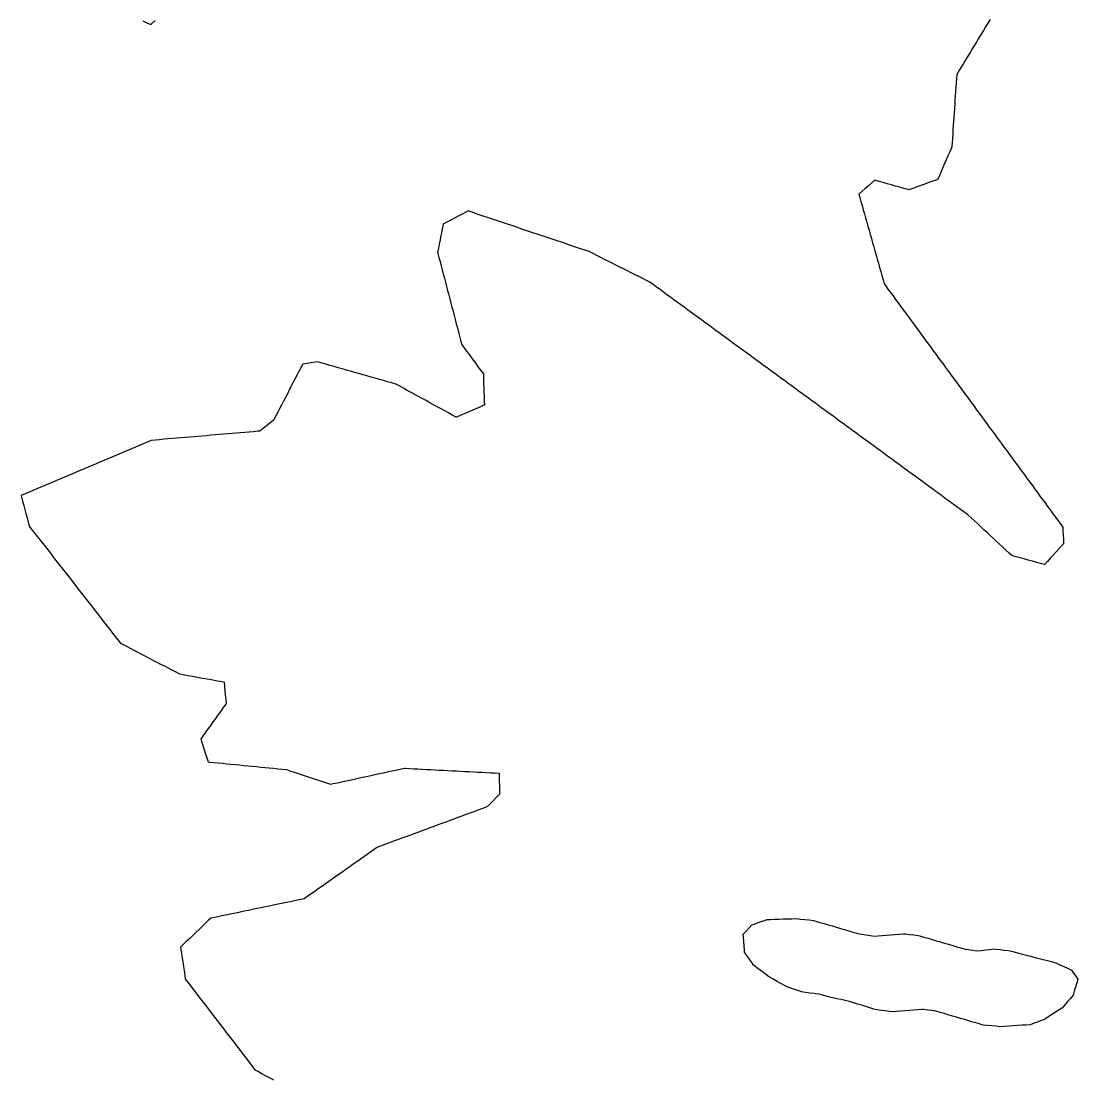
# Model space of a CAD drawing. Header units: millimetres. Extents: x 0 to 2762, y 6 to 2482.
# Drawn here: x 389.4 to 636.4, y 456.7 to 703.8 of the extents above; entities that cross this region are included whole.
import ezdxf

# ---------------------------------------------------------------- set-up
doc = ezdxf.new("R2010")
doc.units = ezdxf.units.MM
for name, color, linetype in [('ALL_HOLES', 1, 'Continuous'), ('ALL_ISLANDS', 7, 'Continuous'), ('OUTLINE_ISLAND_01', 7, 'Continuous'), ('OUTLINE_ISLAND_01_HOLE_08', 1, 'Continuous')]:
    doc.layers.add(name, color=color, linetype=linetype)

msp = doc.modelspace()

# ---------------------------------------------------------------- linework, layer by layer
at = {"layer": 'ALL_HOLES'}
msp.add_lwpolyline([(558.1591, 490.4678), (558.8395, 491.2006), (559.52, 491.9334), (560.2004, 492.6662), (560.9478, 492.925), (561.8928, 493.2522), (562.8377, 493.5795), (563.7826, 493.9067), (564.512, 493.9312), (565.5115, 493.9647), (566.5109, 493.9982), (567.5104, 494.0317), (568.5098, 494.0652), (569.5092, 494.0987), (570.5087, 494.1322), (570.5878, 494.1238), (571.5822, 494.0181), (572.5766, 493.9123), (573.571, 493.8065), (574.5654, 493.7008), (575.1479, 493.5291), (576.1071, 493.2465), (577.0663, 492.9639), (578.0256, 492.6812), (578.9848, 492.3986), (579.944, 492.116), (580.9032, 491.8334), (581.8625, 491.5507), (582.8217, 491.2681), (583.7809, 490.9855), (584.7402, 490.7028), (584.9061, 490.6745), (585.8918, 490.5061), (586.8775, 490.3377), (587.8632, 490.1692), (588.849, 490.0008), (589.6266, 490.0687), (590.6228, 490.1557), (591.619, 490.2427), (592.6152, 490.3297), (593.6114, 490.4167), (594.6076, 490.5037), (595.6038, 490.5907), (596.0827, 490.5364), (597.0763, 490.4236), (598.07, 490.3109), (599.0636, 490.1981), (599.4597, 490.0825), (600.4197, 489.8025), (601.3796, 489.5224), (602.3396, 489.2423), (603.2996, 488.9622), (604.2596, 488.6822), (605.2195, 488.4021), (606.1795, 488.122), (607.1395, 487.8419), (608.0995, 487.5618), (609.0594, 487.2818), (610.0194, 487.0017), (610.7921, 486.8848), (611.7808, 486.7353), (612.7696, 486.5858), (612.7713, 486.586), (613.7647, 486.701), (614.758, 486.816), (615.7514, 486.931), (616.7448, 487.046), (617.1993, 486.9967), (618.1935, 486.8887), (619.1876, 486.7808), (620.1818, 486.6728), (620.5368, 486.5805), (621.5046, 486.3287), (622.4724, 486.0769), (623.4402, 485.8251), (624.4079, 485.5733), (625.3757, 485.3215), (626.3435, 485.0697), (627.3113, 484.8179), (628.2791, 484.5661), (629.2468, 484.3143), (630.2146, 484.0626), (631.1824, 483.8108), (631.262, 483.7735), (632.1674, 483.3491), (633.0729, 482.9248), (633.9784, 482.5004), (634.8839, 482.076), (635.2236, 481.5955), (635.8009, 480.779), (636.3782, 479.9624), (636.1199, 479.0939), (635.8349, 478.1353), (635.5499, 477.1768), (635.2648, 476.2183), (634.632, 475.4819), (633.9802, 474.7235), (633.3284, 473.9651), (632.6766, 473.2067), (632.6245, 473.1734), (631.7809, 472.6364), (630.9374, 472.0993), (630.0939, 471.5622), (629.2504, 471.0251), (628.4068, 470.488), (628.0708, 470.3624), (627.134, 470.0124), (626.1973, 469.6624), (625.2605, 469.3123), (625.2448, 469.3113), (624.2468, 469.2472), (623.2489, 469.1831), (622.251, 469.119), (621.253, 469.0549), (620.2551, 468.9907), (619.2571, 468.9266), (618.2592, 468.8625), (618.2365, 468.8647), (617.2413, 468.9623), (616.2461, 469.0598), (615.2508, 469.1573), (614.2556, 469.2549), (613.7771, 469.3948), (612.8173, 469.6755), (611.8574, 469.9561), (610.8976, 470.2368), (609.9378, 470.5175), (608.978, 470.7981), (608.0182, 471.0788), (607.0584, 471.3595), (606.0986, 471.6401), (605.1388, 471.9208), (604.179, 472.2014), (603.2192, 472.4821), (602.2755, 472.6187), (601.2858, 472.7619), (600.2961, 472.9052), (599.9527, 472.8794), (598.9555, 472.8046), (597.9583, 472.7298), (596.9611, 472.655), (595.9639, 472.5801), (594.9667, 472.5053), (593.9695, 472.4305), (592.9723, 472.3557), (592.3577, 472.4305), (591.365, 472.5513), (590.3723, 472.6721), (589.3796, 472.7929), (588.7254, 472.9901), (587.768, 473.2788), (586.8106, 473.5674), (585.8532, 473.8561), (584.8957, 474.1448), (583.9383, 474.4335), (582.9809, 474.7221), (582.0234, 475.0108), (581.0544, 475.1958), (580.0721, 475.3833), (579.0899, 475.5708), (578.7208, 475.6711), (577.7558, 475.9334), (576.7908, 476.1956), (575.8259, 476.4579), (575.7282, 476.4706), (574.7366, 476.5997), (573.7449, 476.7288), (572.7533, 476.8579), (571.7617, 476.987), (571.1367, 477.2115), (570.1956, 477.5497), (569.2545, 477.8878), (568.3134, 478.226), (567.8199, 478.4951), (566.942, 478.9739), (566.0641, 479.4527), (565.1862, 479.9315), (564.3082, 480.4103), (563.7564, 480.8281), (562.9592, 481.4318), (562.162, 482.0355), (561.3648, 482.6392), (560.5675, 483.2428), (560.1629, 483.8359), (559.5993, 484.6619), (559.0356, 485.4879), (558.472, 486.3139), (558.4386, 486.7575), (558.3634, 487.7547), (558.2883, 488.7519), (558.2132, 489.749)], close=True, dxfattribs=at)
at = {"layer": 'ALL_ISLANDS'}
for points in [[(615.8486, 704.2077), (615.3296, 703.353), (614.8105, 702.4982), (614.2915, 701.6435), (613.7724, 700.7887), (613.2534, 699.934), (612.7343, 699.0792), (612.2153, 698.2245), (611.6963, 697.3697), (611.1772, 696.515), (610.6582, 695.6602), (610.1391, 694.8055), (609.6201, 693.9507), (609.1011, 693.096), (608.582, 692.2412), (608.063, 691.3865), (607.9978, 690.422), (607.9305, 689.4243), (607.8631, 688.4265), (607.7957, 687.4288), (607.7283, 686.4311), (607.6609, 685.4334), (607.5935, 684.4356), (607.5262, 683.4379), (607.4588, 682.4402), (607.3914, 681.4424), (607.324, 680.4447), (607.2566, 679.447), (607.1892, 678.4493), (607.1219, 677.4515), (607.0545, 676.4538), (606.9871, 675.4561), (606.9197, 674.4584), (606.8162, 674.2184), (606.4203, 673.3002), (606.0243, 672.3819), (605.6284, 671.4636), (605.2324, 670.5454), (604.8364, 669.6271), (604.4405, 668.7088), (604.0445, 667.7906), (603.6485, 666.8723), (603.4348, 666.7949), (602.4945, 666.4546), (601.5542, 666.1142), (600.6139, 665.7738), (599.6736, 665.4335), (598.7333, 665.0931), (597.793, 664.7527), (596.8527, 664.4124), (596.6404, 664.4725), (595.6783, 664.7452), (594.7162, 665.0178), (593.754, 665.2904), (592.7919, 665.563), (591.8298, 665.8357), (590.8677, 666.1083), (589.9056, 666.3809), (588.9434, 666.6536), (588.2202, 666.0345), (587.4605, 665.3842), (586.7008, 664.7339), (585.9411, 664.0837), (585.1814, 663.4334), (585.4007, 662.6578), (585.6728, 661.6955), (585.9449, 660.7332), (586.217, 659.7709), (586.4891, 658.8087), (586.7612, 657.8464), (587.0332, 656.8841), (587.3053, 655.9219), (587.5774, 654.9596), (587.8495, 653.9973), (588.1216, 653.035), (588.3937, 652.0728), (588.6658, 651.1105), (588.9379, 650.1482), (589.21, 649.186), (589.4821, 648.2237), (589.7542, 647.2614), (590.0263, 646.2991), (590.2983, 645.3369), (590.5704, 644.3746), (590.8425, 643.4123), (591.1146, 642.4501), (591.4145, 642.0417), (592.0064, 641.2356), (592.5982, 640.4296), (593.1901, 639.6236), (593.782, 638.8175), (594.3738, 638.0115), (594.9657, 637.2055), (595.5576, 636.3994), (596.1494, 635.5934), (596.7413, 634.7874), (597.3332, 633.9813), (597.925, 633.1753), (598.5169, 632.3693), (599.1088, 631.5632), (599.7006, 630.7572), (600.2925, 629.9512), (600.8844, 629.1451), (601.4763, 628.3391), (602.0681, 627.5331), (602.66, 626.727), (603.2519, 625.921), (603.8437, 625.115), (604.4356, 624.3089), (605.0275, 623.5029), (605.6193, 622.6968), (606.2112, 621.8908), (606.8031, 621.0848), (607.3949, 620.2787), (607.9868, 619.4727), (608.5787, 618.6667), (609.1705, 617.8606), (609.7624, 617.0546), (610.3543, 616.2486), (610.9461, 615.4425), (611.538, 614.6365), (612.1299, 613.8305), (612.7218, 613.0244), (613.3136, 612.2184), (613.9055, 611.4124), (614.4974, 610.6063), (615.0892, 609.8003), (615.6811, 608.9943), (616.273, 608.1882), (616.8648, 607.3822), (617.4567, 606.5762), (618.0486, 605.7701), (618.6404, 604.9641), (619.2323, 604.1581), (619.8242, 603.352), (620.416, 602.546), (621.0079, 601.7399), (621.5998, 600.9339), (622.1916, 600.1279), (622.7835, 599.3218), (623.3754, 598.5158), (623.9673, 597.7098), (624.5591, 596.9037), (625.151, 596.0977), (625.7429, 595.2917), (626.3347, 594.4856), (626.9266, 593.6796), (627.5185, 592.8736), (628.1103, 592.0675), (628.7022, 591.2615), (629.2941, 590.4555), (629.8859, 589.6494), (630.4778, 588.8434), (631.0697, 588.0374), (631.6615, 587.2313), (632.2534, 586.4253), (632.8453, 585.6193), (632.893, 584.7214), (632.9461, 583.7229), (632.9993, 582.7243), (633.0524, 581.7257), (632.6384, 581.2743), (631.9625, 580.5374), (631.2865, 579.8004), (630.6106, 579.0634), (629.9346, 578.3265), (629.2587, 577.5895), (628.5828, 576.8526), (627.6826, 577.0998), (626.7183, 577.3647), (625.754, 577.6295), (624.7898, 577.8944), (623.8255, 578.1592), (622.8612, 578.4241), (621.8969, 578.689), (620.9326, 578.9538), (620.2922, 579.5488), (619.5595, 580.2294), (618.8269, 580.9101), (618.0942, 581.5907), (617.3616, 582.2713), (616.629, 582.9519), (615.8963, 583.6325), (615.1637, 584.3132), (614.4311, 584.9938), (613.6984, 585.6744), (612.9658, 586.355), (612.2332, 587.0357), (611.5005, 587.7163), (610.7679, 588.3969), (610.5542, 588.5532), (609.7471, 589.1437), (608.94, 589.7341), (608.133, 590.3246), (607.3259, 590.915), (606.5188, 591.5055), (605.7117, 592.0959), (604.9047, 592.6864), (604.0976, 593.2768), (603.2905, 593.8673), (602.4834, 594.4578), (601.6764, 595.0482), (600.8693, 595.6387), (600.0622, 596.2291), (599.2551, 596.8196), (598.4481, 597.41), (597.641, 598.0005), (596.8339, 598.5909), (596.0269, 599.1814), (595.2198, 599.7718), (594.4127, 600.3623), (593.6056, 600.9527), (592.7986, 601.5432), (591.9915, 602.1336), (591.1844, 602.7241), (590.3773, 603.3145), (589.5703, 603.905), (588.7632, 604.4954), (587.9561, 605.0859), (587.149, 605.6763), (586.342, 606.2668), (585.5349, 606.8572), (584.7278, 607.4477), (583.9207, 608.0381), (583.1137, 608.6286), (582.3066, 609.219), (581.4995, 609.8095), (580.6924, 610.3999), (579.8854, 610.9904), (579.0783, 611.5808), (578.2712, 612.1713), (577.4642, 612.7617), (576.6571, 613.3522), (575.85, 613.9426), (575.0429, 614.5331), (574.2359, 615.1235), (573.4288, 615.714), (572.6217, 616.3044), (571.8146, 616.8949), (571.0076, 617.4853), (570.2005, 618.0758), (569.3934, 618.6662), (568.5863, 619.2567), (567.7793, 619.8471), (566.9722, 620.4376), (566.1651, 621.028), (565.358, 621.6185), (564.551, 622.2089), (563.7439, 622.7994), (562.9368, 623.3898), (562.1297, 623.9803), (561.3227, 624.5707), (560.5156, 625.1612), (559.7085, 625.7516), (558.9015, 626.3421), (558.0944, 626.9325), (557.2873, 627.523), (556.4802, 628.1134), (555.6732, 628.7039), (554.8661, 629.2943), (554.059, 629.8848), (553.2519, 630.4752), (552.4449, 631.0657), (551.6378, 631.6561), (550.8307, 632.2466), (550.0236, 632.837), (549.2166, 633.4275), (548.4095, 634.0179), (547.6024, 634.6084), (546.7953, 635.1988), (545.9883, 635.7893), (545.1812, 636.3797), (544.3741, 636.9702), (543.567, 637.5606), (542.76, 638.1511), (541.9529, 638.7415), (541.1458, 639.332), (540.3388, 639.9224), (539.5317, 640.5129), (538.7246, 641.1033), (537.9175, 641.6938), (537.1105, 642.2842), (536.3034, 642.8747), (535.5739, 643.2412), (534.6803, 643.6901), (533.7867, 644.1391), (532.8932, 644.588), (531.9996, 645.0369), (531.106, 645.4859), (530.2125, 645.9348), (529.3189, 646.3837), (528.4254, 646.8327), (527.5318, 647.2816), (526.6382, 647.7305), (525.7447, 648.1795), (524.8511, 648.6284), (523.9575, 649.0773), (523.064, 649.5263), (522.1704, 649.9752), (521.3546, 650.2493), (520.4067, 650.5678), (519.4588, 650.8864), (518.5108, 651.2049), (517.5629, 651.5234), (516.615, 651.8419), (515.6671, 652.1604), (514.7192, 652.479), (513.7713, 652.7975), (512.8233, 653.116), (511.8754, 653.4345), (510.9275, 653.753), (509.9796, 654.0715), (509.0317, 654.3901), (508.0838, 654.7086), (507.1358, 655.0271), (506.1879, 655.3456), (505.24, 655.6641), (504.2921, 655.9827), (503.3442, 656.3012), (502.3963, 656.6197), (501.4483, 656.9382), (500.5004, 657.2567), (499.5525, 657.5753), (498.6046, 657.8938), (497.6567, 658.2123), (496.7088, 658.5308), (495.7608, 658.8493), (494.8129, 659.1678), (493.865, 659.4864), (493.3302, 659.2021), (492.4471, 658.7328), (491.5641, 658.2635), (490.6811, 657.7942), (489.798, 657.3249), (488.915, 656.8556), (488.0319, 656.3863), (487.8957, 655.6844), (487.7053, 654.7027), (487.5148, 653.721), (487.3243, 652.7393), (487.1338, 651.7576), (486.9433, 650.776), (486.7528, 649.7943), (486.8088, 649.58), (487.0616, 648.6125), (487.3145, 647.645), (487.5673, 646.6775), (487.8202, 645.71), (488.073, 644.7425), (488.3259, 643.7749), (488.5787, 642.8074), (488.8315, 641.8399), (489.0844, 640.8724), (489.3372, 639.9049), (489.5901, 638.9374), (489.8429, 637.9699), (490.0957, 637.0024), (490.3486, 636.0349), (490.6014, 635.0674), (490.8543, 634.0999), (491.1071, 633.1324), (491.36, 632.1649), (491.6128, 631.1973), (491.8656, 630.2298), (492.1185, 629.2623), (492.3713, 628.2948), (492.7005, 627.8459), (493.2918, 627.0394), (493.8831, 626.233), (494.4744, 625.4265), (495.0657, 624.6201), (495.657, 623.8136), (496.2483, 623.0072), (496.8396, 622.2007), (497.4309, 621.3943), (497.4398, 621.1173), (497.4716, 620.1178), (497.5035, 619.1183), (497.5353, 618.1188), (497.5672, 617.1193), (497.599, 616.1198), (497.6309, 615.1204), (497.6628, 614.1209), (497.5424, 614.0682), (496.6261, 613.6676), (495.7099, 613.2669), (494.7937, 612.8662), (493.8774, 612.4656), (492.9612, 612.0649), (492.045, 611.6643), (491.1288, 611.2636), (491.0452, 611.3095), (490.1687, 611.7909), (489.2922, 612.2722), (488.4157, 612.7536), (487.5392, 613.235), (486.6626, 613.7164), (485.7861, 614.1977), (484.9096, 614.6791), (484.0331, 615.1605), (483.1566, 615.6418), (482.2801, 616.1232), (481.4035, 616.6046), (480.527, 617.086), (479.6505, 617.5673), (478.774, 618.0487), (477.8975, 618.5301), (477.021, 619.0115), (476.9704, 619.0258), (476.0083, 619.2984), (475.0462, 619.5709), (474.084, 619.8435), (473.1219, 620.1161), (472.1598, 620.3887), (471.1976, 620.6613), (470.2355, 620.9339), (469.2734, 621.2064), (468.3112, 621.479), (467.3491, 621.7516), (466.387, 622.0242), (465.4248, 622.2968), (464.4627, 622.5694), (463.5006, 622.8419), (462.5384, 623.1145), (461.5763, 623.3871), (460.6142, 623.6597), (459.6521, 623.9323), (458.6899, 624.2049), (458.1855, 624.134), (457.1952, 623.9949), (456.205, 623.8559), (455.2147, 623.7168), (454.9201, 623.1483), (454.4601, 622.2604), (454.0001, 621.3724), (453.54, 620.4845), (453.08, 619.5966), (452.62, 618.7087), (452.16, 617.8208), (451.6999, 616.9329), (451.2399, 616.045), (450.7799, 615.1571), (450.3199, 614.2692), (449.8598, 613.3813), (449.3998, 612.4934), (448.9398, 611.6055), (448.4798, 610.7176), (448.2774, 610.553), (447.5015, 609.9221), (446.7256, 609.2913), (445.9497, 608.6604), (445.1738, 608.0296), (444.6825, 607.9877), (443.6861, 607.9027), (442.6898, 607.8178), (441.6934, 607.7328), (440.697, 607.6479), (439.7006, 607.5629), (438.7042, 607.4779), (437.7078, 607.393), (436.7114, 607.308), (435.7151, 607.2231), (434.7187, 607.1381), (433.7223, 607.0532), (432.7259, 606.9682), (431.7295, 606.8833), (430.7331, 606.7983), (429.7368, 606.7133), (428.7404, 606.6284), (427.744, 606.5434), (426.7476, 606.4585), (425.7512, 606.3735), (424.7548, 606.2886), (423.7584, 606.2036), (422.7621, 606.1186), (421.7657, 606.0337), (420.7693, 605.9487), (419.7729, 605.8638), (418.8705, 605.4814), (417.9497, 605.0913), (417.0289, 604.7012), (416.1082, 604.311), (415.1874, 603.9209), (414.2667, 603.5308), (413.3459, 603.1407), (412.4251, 602.7506), (411.5044, 602.3604), (410.5836, 601.9703), (409.6628, 601.5802), (408.7421, 601.1901), (407.8213, 600.7999), (406.9006, 600.4098), (405.9798, 600.0197), (405.059, 599.6296), (404.1383, 599.2394), (403.2175, 598.8493), (402.2967, 598.4592), (401.376, 598.0691), (400.4552, 597.6789), (399.5345, 597.2888), (398.6137, 596.8987), (397.6929, 596.5086), (396.7722, 596.1185), (395.8514, 595.7283), (394.9306, 595.3382), (394.0099, 594.9481), (393.0891, 594.558), (392.1684, 594.1678), (391.2476, 593.7777), (390.3268, 593.3876), (389.4061, 592.9975), (389.5059, 592.6177), (389.7601, 591.6505), (390.0142, 590.6833), (390.2684, 589.7162), (390.5226, 588.749), (390.7767, 587.7819), (391.0309, 586.8147), (391.2851, 585.8475), (391.703, 585.3113), (392.3178, 584.5226), (392.9325, 583.7339), (393.5473, 582.9452), (394.162, 582.1564), (394.7768, 581.3677), (395.3915, 580.579), (396.0063, 579.7903), (396.621, 579.0016), (397.2358, 578.2129), (397.8505, 577.4241), (398.4653, 576.6354), (399.08, 575.8467), (399.6948, 575.058), (400.3096, 574.2693), (400.9243, 573.4805), (401.5391, 572.6918), (402.1538, 571.9031), (402.7686, 571.1144), (403.3833, 570.3257), (403.9981, 569.5369), (404.6128, 568.7482), (405.2276, 567.9595), (405.8423, 567.1708), (406.4571, 566.3821), (407.0718, 565.5933), (407.6866, 564.8046), (408.3013, 564.0159), (408.9161, 563.2272), (409.5309, 562.4385), (410.1456, 561.6497), (410.7604, 560.861), (411.3751, 560.0723), (411.9899, 559.2836), (412.6046, 558.4949), (413.114, 558.2298), (414.0011, 557.7682), (414.8882, 557.3066), (415.7753, 556.845), (416.6624, 556.3834), (417.5495, 555.9219), (418.4366, 555.4603), (419.3237, 554.9987), (420.2108, 554.5371), (421.0979, 554.0755), (421.985, 553.6139), (422.872, 553.1523), (423.7591, 552.6907), (424.6462, 552.2291), (425.5333, 551.7675), (426.4204, 551.3059), (426.9748, 551.2055), (427.9587, 551.0271), (428.9427, 550.8488), (429.9267, 550.6704), (430.9106, 550.492), (431.8946, 550.3137), (432.8786, 550.1353), (433.8625, 549.957), (434.8465, 549.7786), (435.8305, 549.6003), (436.8144, 549.4219), (436.8216, 549.3484), (436.9191, 548.3532), (437.0165, 547.3579), (437.1139, 546.3627), (437.2114, 545.3675), (437.3088, 544.3722), (437.21, 544.2344), (436.6272, 543.4218), (436.0444, 542.6091), (435.4616, 541.7965), (434.8788, 540.9839), (434.296, 540.1713), (433.7132, 539.3586), (433.1305, 538.546), (432.5477, 537.7334), (431.9649, 536.9208), (431.3821, 536.1081), (431.5838, 535.496), (431.8966, 534.5462), (432.2095, 533.5964), (432.5224, 532.6466), (432.8353, 531.6968), (433.1481, 530.747), (433.4741, 530.7148), (434.4693, 530.6164), (435.4644, 530.518), (436.4596, 530.4196), (437.4547, 530.3212), (438.4499, 530.2228), (439.445, 530.1244), (440.4402, 530.026), (441.4353, 529.9276), (442.4304, 529.8292), (443.4256, 529.7308), (444.4207, 529.6324), (445.4159, 529.534), (446.411, 529.4357), (447.4062, 529.3373), (448.4013, 529.2389), (449.3965, 529.1405), (450.3916, 529.0421), (451.3868, 528.9437), (452.229, 528.665), (453.1784, 528.3509), (454.1278, 528.0368), (455.0771, 527.7226), (456.0265, 527.4085), (456.9759, 527.0944), (457.9253, 526.7803), (458.8747, 526.4662), (459.8241, 526.152), (460.7734, 525.8379), (461.7228, 525.5238), (462.3312, 525.6561), (463.3084, 525.8685), (464.2855, 526.081), (465.2627, 526.2935), (466.2399, 526.5059), (467.217, 526.7184), (468.1942, 526.9309), (469.1714, 527.1433), (470.1485, 527.3558), (471.1257, 527.5683), (472.1029, 527.7807), (473.08, 527.9932), (474.0572, 528.2057), (475.0344, 528.4181), (476.0115, 528.6306), (476.9887, 528.8431), (477.9659, 529.0555), (478.9431, 529.268), (479.1499, 529.2571), (480.1485, 529.2044), (481.1471, 529.1517), (482.1457, 529.099), (483.1443, 529.0463), (484.1429, 528.9936), (485.1416, 528.9409), (486.1402, 528.8883), (487.1388, 528.8356), (488.1374, 528.7829), (489.136, 528.7302), (490.1346, 528.6775), (491.1332, 528.6248), (492.1318, 528.5721), (493.1304, 528.5194), (494.1291, 528.4667), (495.1277, 528.4141), (496.1263, 528.3614), (497.1249, 528.3087), (498.1235, 528.256), (499.1221, 528.2033), (500.1207, 528.1506), (501.1193, 528.0979), (501.1344, 527.1966), (501.1511, 526.1968), (501.1679, 525.1969), (501.1846, 524.197), (501.2013, 523.1972), (501.1899, 523.1852), (500.5004, 522.461), (499.8109, 521.7367), (499.1214, 521.0124), (498.4319, 520.2882), (498.0453, 520.1457), (497.107, 519.7999), (496.1687, 519.4541), (495.2304, 519.1084), (494.2921, 518.7626), (493.3537, 518.4168), (492.4154, 518.071), (491.4771, 517.7252), (490.5388, 517.3794), (489.6005, 517.0337), (488.6622, 516.6879), (487.7239, 516.3421), (486.7855, 515.9963), (485.8472, 515.6505), (484.9089, 515.3047), (483.9706, 514.9589), (483.0323, 514.6132), (482.094, 514.2674), (481.1557, 513.9216), (480.2173, 513.5758), (479.279, 513.23), (478.3407, 512.8842), (477.4024, 512.5385), (476.4641, 512.1927), (475.5258, 511.8469), (474.5875, 511.5011), (473.6491, 511.1553), (472.7108, 510.8095), (471.9346, 510.2632), (471.1169, 509.6876), (470.2991, 509.1121), (469.4814, 508.5365), (468.6636, 507.9609), (467.8459, 507.3853), (467.0282, 506.8098), (466.2104, 506.2342), (465.3927, 505.6586), (464.5749, 505.083), (463.7572, 504.5075), (462.9394, 503.9319), (462.1217, 503.3563), (461.3039, 502.7807), (460.4862, 502.2051), (459.6684, 501.6296), (458.8507, 501.054), (458.0329, 500.4784), (457.2152, 499.9028), (456.3974, 499.3273), (455.5797, 498.7517), (455.263, 498.6858), (454.2839, 498.4821), (453.3049, 498.2784), (452.3259, 498.0747), (451.3468, 497.871), (450.3678, 497.6673), (449.3888, 497.4635), (448.4097, 497.2598), (447.4307, 497.0561), (446.4517, 496.8524), (445.4726, 496.6487), (444.4936, 496.445), (443.5146, 496.2413), (442.5355, 496.0376), (441.5565, 495.8339), (440.5775, 495.6302), (439.5984, 495.4265), (438.6194, 495.2228), (437.6404, 495.0191), (436.6614, 494.8154), (435.6823, 494.6117), (434.7033, 494.4079), (433.7243, 494.2042), (433.1475, 493.6527), (432.4248, 492.9616), (431.702, 492.2705), (430.9793, 491.5793), (430.2566, 490.8882), (429.5338, 490.1971), (428.8111, 489.506), (428.0884, 488.8149), (427.3656, 488.1237), (426.6429, 487.4326), (426.7227, 486.9077), (426.8729, 485.9191), (427.0232, 484.9304), (427.1735, 483.9418), (427.3238, 482.9531), (427.4741, 481.9645), (427.6243, 480.9758), (427.7746, 479.9872), (428.2178, 479.4102), (428.8269, 478.6172), (429.4361, 477.8241), (430.0452, 477.031), (430.6544, 476.238), (431.2635, 475.4449), (431.8727, 474.6519), (432.4818, 473.8588), (433.0909, 473.0658), (433.7001, 472.2727), (434.3092, 471.4796), (434.9184, 470.6866), (435.5275, 469.8935), (436.1367, 469.1005), (436.7458, 468.3074), (437.355, 467.5143), (437.9641, 466.7213), (438.5733, 465.9282), (439.1824, 465.1352), (439.7915, 464.3421), (440.4007, 463.5491), (441.0098, 462.756), (441.619, 461.9629), (442.2281, 461.1699), (442.8373, 460.3768), (443.4464, 459.5838), (444.0556, 458.7907), (444.8601, 458.3589), (445.7412, 457.886), (446.6223, 457.4131), (447.5034, 456.9402), (448.3845, 456.4673)], [(417.8829, 703.9085), (418.786, 703.4792), (419.6891, 703.0498), (419.966, 703.2971), (420.7118, 703.9633)]]:
    msp.add_lwpolyline(points, dxfattribs=at)
at = {"layer": 'OUTLINE_ISLAND_01'}
for points in [[(615.8486, 704.2077), (615.3296, 703.353), (614.8105, 702.4982), (614.2915, 701.6435), (613.7724, 700.7887), (613.2534, 699.934), (612.7343, 699.0792), (612.2153, 698.2245), (611.6963, 697.3697), (611.1772, 696.515), (610.6582, 695.6602), (610.1391, 694.8055), (609.6201, 693.9507), (609.1011, 693.096), (608.582, 692.2412), (608.063, 691.3865), (607.9978, 690.422), (607.9305, 689.4243), (607.8631, 688.4265), (607.7957, 687.4288), (607.7283, 686.4311), (607.6609, 685.4334), (607.5935, 684.4356), (607.5262, 683.4379), (607.4588, 682.4402), (607.3914, 681.4424), (607.324, 680.4447), (607.2566, 679.447), (607.1892, 678.4493), (607.1219, 677.4515), (607.0545, 676.4538), (606.9871, 675.4561), (606.9197, 674.4584), (606.8162, 674.2184), (606.4203, 673.3002), (606.0243, 672.3819), (605.6284, 671.4636), (605.2324, 670.5454), (604.8364, 669.6271), (604.4405, 668.7088), (604.0445, 667.7906), (603.6485, 666.8723), (603.4348, 666.7949), (602.4945, 666.4546), (601.5542, 666.1142), (600.6139, 665.7738), (599.6736, 665.4335), (598.7333, 665.0931), (597.793, 664.7527), (596.8527, 664.4124), (596.6404, 664.4725), (595.6783, 664.7452), (594.7162, 665.0178), (593.754, 665.2904), (592.7919, 665.563), (591.8298, 665.8357), (590.8677, 666.1083), (589.9056, 666.3809), (588.9434, 666.6536), (588.2202, 666.0345), (587.4605, 665.3842), (586.7008, 664.7339), (585.9411, 664.0837), (585.1814, 663.4334), (585.4007, 662.6578), (585.6728, 661.6955), (585.9449, 660.7332), (586.217, 659.7709), (586.4891, 658.8087), (586.7612, 657.8464), (587.0332, 656.8841), (587.3053, 655.9219), (587.5774, 654.9596), (587.8495, 653.9973), (588.1216, 653.035), (588.3937, 652.0728), (588.6658, 651.1105), (588.9379, 650.1482), (589.21, 649.186), (589.4821, 648.2237), (589.7542, 647.2614), (590.0263, 646.2991), (590.2983, 645.3369), (590.5704, 644.3746), (590.8425, 643.4123), (591.1146, 642.4501), (591.4145, 642.0417), (592.0064, 641.2356), (592.5982, 640.4296), (593.1901, 639.6236), (593.782, 638.8175), (594.3738, 638.0115), (594.9657, 637.2055), (595.5576, 636.3994), (596.1494, 635.5934), (596.7413, 634.7874), (597.3332, 633.9813), (597.925, 633.1753), (598.5169, 632.3693), (599.1088, 631.5632), (599.7006, 630.7572), (600.2925, 629.9512), (600.8844, 629.1451), (601.4763, 628.3391), (602.0681, 627.5331), (602.66, 626.727), (603.2519, 625.921), (603.8437, 625.115), (604.4356, 624.3089), (605.0275, 623.5029), (605.6193, 622.6968), (606.2112, 621.8908), (606.8031, 621.0848), (607.3949, 620.2787), (607.9868, 619.4727), (608.5787, 618.6667), (609.1705, 617.8606), (609.7624, 617.0546), (610.3543, 616.2486), (610.9461, 615.4425), (611.538, 614.6365), (612.1299, 613.8305), (612.7218, 613.0244), (613.3136, 612.2184), (613.9055, 611.4124), (614.4974, 610.6063), (615.0892, 609.8003), (615.6811, 608.9943), (616.273, 608.1882), (616.8648, 607.3822), (617.4567, 606.5762), (618.0486, 605.7701), (618.6404, 604.9641), (619.2323, 604.1581), (619.8242, 603.352), (620.416, 602.546), (621.0079, 601.7399), (621.5998, 600.9339), (622.1916, 600.1279), (622.7835, 599.3218), (623.3754, 598.5158), (623.9673, 597.7098), (624.5591, 596.9037), (625.151, 596.0977), (625.7429, 595.2917), (626.3347, 594.4856), (626.9266, 593.6796), (627.5185, 592.8736), (628.1103, 592.0675), (628.7022, 591.2615), (629.2941, 590.4555), (629.8859, 589.6494), (630.4778, 588.8434), (631.0697, 588.0374), (631.6615, 587.2313), (632.2534, 586.4253), (632.8453, 585.6193), (632.893, 584.7214), (632.9461, 583.7229), (632.9993, 582.7243), (633.0524, 581.7257), (632.6384, 581.2743), (631.9625, 580.5374), (631.2865, 579.8004), (630.6106, 579.0634), (629.9346, 578.3265), (629.2587, 577.5895), (628.5828, 576.8526), (627.6826, 577.0998), (626.7183, 577.3647), (625.754, 577.6295), (624.7898, 577.8944), (623.8255, 578.1592), (622.8612, 578.4241), (621.8969, 578.689), (620.9326, 578.9538), (620.2922, 579.5488), (619.5595, 580.2294), (618.8269, 580.9101), (618.0942, 581.5907), (617.3616, 582.2713), (616.629, 582.9519), (615.8963, 583.6325), (615.1637, 584.3132), (614.4311, 584.9938), (613.6984, 585.6744), (612.9658, 586.355), (612.2332, 587.0357), (611.5005, 587.7163), (610.7679, 588.3969), (610.5542, 588.5532), (609.7471, 589.1437), (608.94, 589.7341), (608.133, 590.3246), (607.3259, 590.915), (606.5188, 591.5055), (605.7117, 592.0959), (604.9047, 592.6864), (604.0976, 593.2768), (603.2905, 593.8673), (602.4834, 594.4578), (601.6764, 595.0482), (600.8693, 595.6387), (600.0622, 596.2291), (599.2551, 596.8196), (598.4481, 597.41), (597.641, 598.0005), (596.8339, 598.5909), (596.0269, 599.1814), (595.2198, 599.7718), (594.4127, 600.3623), (593.6056, 600.9527), (592.7986, 601.5432), (591.9915, 602.1336), (591.1844, 602.7241), (590.3773, 603.3145), (589.5703, 603.905), (588.7632, 604.4954), (587.9561, 605.0859), (587.149, 605.6763), (586.342, 606.2668), (585.5349, 606.8572), (584.7278, 607.4477), (583.9207, 608.0381), (583.1137, 608.6286), (582.3066, 609.219), (581.4995, 609.8095), (580.6924, 610.3999), (579.8854, 610.9904), (579.0783, 611.5808), (578.2712, 612.1713), (577.4642, 612.7617), (576.6571, 613.3522), (575.85, 613.9426), (575.0429, 614.5331), (574.2359, 615.1235), (573.4288, 615.714), (572.6217, 616.3044), (571.8146, 616.8949), (571.0076, 617.4853), (570.2005, 618.0758), (569.3934, 618.6662), (568.5863, 619.2567), (567.7793, 619.8471), (566.9722, 620.4376), (566.1651, 621.028), (565.358, 621.6185), (564.551, 622.2089), (563.7439, 622.7994), (562.9368, 623.3898), (562.1297, 623.9803), (561.3227, 624.5707), (560.5156, 625.1612), (559.7085, 625.7516), (558.9015, 626.3421), (558.0944, 626.9325), (557.2873, 627.523), (556.4802, 628.1134), (555.6732, 628.7039), (554.8661, 629.2943), (554.059, 629.8848), (553.2519, 630.4752), (552.4449, 631.0657), (551.6378, 631.6561), (550.8307, 632.2466), (550.0236, 632.837), (549.2166, 633.4275), (548.4095, 634.0179), (547.6024, 634.6084), (546.7953, 635.1988), (545.9883, 635.7893), (545.1812, 636.3797), (544.3741, 636.9702), (543.567, 637.5606), (542.76, 638.1511), (541.9529, 638.7415), (541.1458, 639.332), (540.3388, 639.9224), (539.5317, 640.5129), (538.7246, 641.1033), (537.9175, 641.6938), (537.1105, 642.2842), (536.3034, 642.8747), (535.5739, 643.2412), (534.6803, 643.6901), (533.7867, 644.1391), (532.8932, 644.588), (531.9996, 645.0369), (531.106, 645.4859), (530.2125, 645.9348), (529.3189, 646.3837), (528.4254, 646.8327), (527.5318, 647.2816), (526.6382, 647.7305), (525.7447, 648.1795), (524.8511, 648.6284), (523.9575, 649.0773), (523.064, 649.5263), (522.1704, 649.9752), (521.3546, 650.2493), (520.4067, 650.5678), (519.4588, 650.8864), (518.5108, 651.2049), (517.5629, 651.5234), (516.615, 651.8419), (515.6671, 652.1604), (514.7192, 652.479), (513.7713, 652.7975), (512.8233, 653.116), (511.8754, 653.4345), (510.9275, 653.753), (509.9796, 654.0715), (509.0317, 654.3901), (508.0838, 654.7086), (507.1358, 655.0271), (506.1879, 655.3456), (505.24, 655.6641), (504.2921, 655.9827), (503.3442, 656.3012), (502.3963, 656.6197), (501.4483, 656.9382), (500.5004, 657.2567), (499.5525, 657.5753), (498.6046, 657.8938), (497.6567, 658.2123), (496.7088, 658.5308), (495.7608, 658.8493), (494.8129, 659.1678), (493.865, 659.4864), (493.3302, 659.2021), (492.4471, 658.7328), (491.5641, 658.2635), (490.6811, 657.7942), (489.798, 657.3249), (488.915, 656.8556), (488.0319, 656.3863), (487.8957, 655.6844), (487.7053, 654.7027), (487.5148, 653.721), (487.3243, 652.7393), (487.1338, 651.7576), (486.9433, 650.776), (486.7528, 649.7943), (486.8088, 649.58), (487.0616, 648.6125), (487.3145, 647.645), (487.5673, 646.6775), (487.8202, 645.71), (488.073, 644.7425), (488.3259, 643.7749), (488.5787, 642.8074), (488.8315, 641.8399), (489.0844, 640.8724), (489.3372, 639.9049), (489.5901, 638.9374), (489.8429, 637.9699), (490.0957, 637.0024), (490.3486, 636.0349), (490.6014, 635.0674), (490.8543, 634.0999), (491.1071, 633.1324), (491.36, 632.1649), (491.6128, 631.1973), (491.8656, 630.2298), (492.1185, 629.2623), (492.3713, 628.2948), (492.7005, 627.8459), (493.2918, 627.0394), (493.8831, 626.233), (494.4744, 625.4265), (495.0657, 624.6201), (495.657, 623.8136), (496.2483, 623.0072), (496.8396, 622.2007), (497.4309, 621.3943), (497.4398, 621.1173), (497.4716, 620.1178), (497.5035, 619.1183), (497.5353, 618.1188), (497.5672, 617.1193), (497.599, 616.1198), (497.6309, 615.1204), (497.6628, 614.1209), (497.5424, 614.0682), (496.6261, 613.6676), (495.7099, 613.2669), (494.7937, 612.8662), (493.8774, 612.4656), (492.9612, 612.0649), (492.045, 611.6643), (491.1288, 611.2636), (491.0452, 611.3095), (490.1687, 611.7909), (489.2922, 612.2722), (488.4157, 612.7536), (487.5392, 613.235), (486.6626, 613.7164), (485.7861, 614.1977), (484.9096, 614.6791), (484.0331, 615.1605), (483.1566, 615.6418), (482.2801, 616.1232), (481.4035, 616.6046), (480.527, 617.086), (479.6505, 617.5673), (478.774, 618.0487), (477.8975, 618.5301), (477.021, 619.0115), (476.9704, 619.0258), (476.0083, 619.2984), (475.0462, 619.5709), (474.084, 619.8435), (473.1219, 620.1161), (472.1598, 620.3887), (471.1976, 620.6613), (470.2355, 620.9339), (469.2734, 621.2064), (468.3112, 621.479), (467.3491, 621.7516), (466.387, 622.0242), (465.4248, 622.2968), (464.4627, 622.5694), (463.5006, 622.8419), (462.5384, 623.1145), (461.5763, 623.3871), (460.6142, 623.6597), (459.6521, 623.9323), (458.6899, 624.2049), (458.1855, 624.134), (457.1952, 623.9949), (456.205, 623.8559), (455.2147, 623.7168), (454.9201, 623.1483), (454.4601, 622.2604), (454.0001, 621.3724), (453.54, 620.4845), (453.08, 619.5966), (452.62, 618.7087), (452.16, 617.8208), (451.6999, 616.9329), (451.2399, 616.045), (450.7799, 615.1571), (450.3199, 614.2692), (449.8598, 613.3813), (449.3998, 612.4934), (448.9398, 611.6055), (448.4798, 610.7176), (448.2774, 610.553), (447.5015, 609.9221), (446.7256, 609.2913), (445.9497, 608.6604), (445.1738, 608.0296), (444.6825, 607.9877), (443.6861, 607.9027), (442.6898, 607.8178), (441.6934, 607.7328), (440.697, 607.6479), (439.7006, 607.5629), (438.7042, 607.4779), (437.7078, 607.393), (436.7114, 607.308), (435.7151, 607.2231), (434.7187, 607.1381), (433.7223, 607.0532), (432.7259, 606.9682), (431.7295, 606.8833), (430.7331, 606.7983), (429.7368, 606.7133), (428.7404, 606.6284), (427.744, 606.5434), (426.7476, 606.4585), (425.7512, 606.3735), (424.7548, 606.2886), (423.7584, 606.2036), (422.7621, 606.1186), (421.7657, 606.0337), (420.7693, 605.9487), (419.7729, 605.8638), (418.8705, 605.4814), (417.9497, 605.0913), (417.0289, 604.7012), (416.1082, 604.311), (415.1874, 603.9209), (414.2667, 603.5308), (413.3459, 603.1407), (412.4251, 602.7506), (411.5044, 602.3604), (410.5836, 601.9703), (409.6628, 601.5802), (408.7421, 601.1901), (407.8213, 600.7999), (406.9006, 600.4098), (405.9798, 600.0197), (405.059, 599.6296), (404.1383, 599.2394), (403.2175, 598.8493), (402.2967, 598.4592), (401.376, 598.0691), (400.4552, 597.6789), (399.5345, 597.2888), (398.6137, 596.8987), (397.6929, 596.5086), (396.7722, 596.1185), (395.8514, 595.7283), (394.9306, 595.3382), (394.0099, 594.9481), (393.0891, 594.558), (392.1684, 594.1678), (391.2476, 593.7777), (390.3268, 593.3876), (389.4061, 592.9975), (389.5059, 592.6177), (389.7601, 591.6505), (390.0142, 590.6833), (390.2684, 589.7162), (390.5226, 588.749), (390.7767, 587.7819), (391.0309, 586.8147), (391.2851, 585.8475), (391.703, 585.3113), (392.3178, 584.5226), (392.9325, 583.7339), (393.5473, 582.9452), (394.162, 582.1564), (394.7768, 581.3677), (395.3915, 580.579), (396.0063, 579.7903), (396.621, 579.0016), (397.2358, 578.2129), (397.8505, 577.4241), (398.4653, 576.6354), (399.08, 575.8467), (399.6948, 575.058), (400.3096, 574.2693), (400.9243, 573.4805), (401.5391, 572.6918), (402.1538, 571.9031), (402.7686, 571.1144), (403.3833, 570.3257), (403.9981, 569.5369), (404.6128, 568.7482), (405.2276, 567.9595), (405.8423, 567.1708), (406.4571, 566.3821), (407.0718, 565.5933), (407.6866, 564.8046), (408.3013, 564.0159), (408.9161, 563.2272), (409.5309, 562.4385), (410.1456, 561.6497), (410.7604, 560.861), (411.3751, 560.0723), (411.9899, 559.2836), (412.6046, 558.4949), (413.114, 558.2298), (414.0011, 557.7682), (414.8882, 557.3066), (415.7753, 556.845), (416.6624, 556.3834), (417.5495, 555.9219), (418.4366, 555.4603), (419.3237, 554.9987), (420.2108, 554.5371), (421.0979, 554.0755), (421.985, 553.6139), (422.872, 553.1523), (423.7591, 552.6907), (424.6462, 552.2291), (425.5333, 551.7675), (426.4204, 551.3059), (426.9748, 551.2055), (427.9587, 551.0271), (428.9427, 550.8488), (429.9267, 550.6704), (430.9106, 550.492), (431.8946, 550.3137), (432.8786, 550.1353), (433.8625, 549.957), (434.8465, 549.7786), (435.8305, 549.6003), (436.8144, 549.4219), (436.8216, 549.3484), (436.9191, 548.3532), (437.0165, 547.3579), (437.1139, 546.3627), (437.2114, 545.3675), (437.3088, 544.3722), (437.21, 544.2344), (436.6272, 543.4218), (436.0444, 542.6091), (435.4616, 541.7965), (434.8788, 540.9839), (434.296, 540.1713), (433.7132, 539.3586), (433.1305, 538.546), (432.5477, 537.7334), (431.9649, 536.9208), (431.3821, 536.1081), (431.5838, 535.496), (431.8966, 534.5462), (432.2095, 533.5964), (432.5224, 532.6466), (432.8353, 531.6968), (433.1481, 530.747), (433.4741, 530.7148), (434.4693, 530.6164), (435.4644, 530.518), (436.4596, 530.4196), (437.4547, 530.3212), (438.4499, 530.2228), (439.445, 530.1244), (440.4402, 530.026), (441.4353, 529.9276), (442.4304, 529.8292), (443.4256, 529.7308), (444.4207, 529.6324), (445.4159, 529.534), (446.411, 529.4357), (447.4062, 529.3373), (448.4013, 529.2389), (449.3965, 529.1405), (450.3916, 529.0421), (451.3868, 528.9437), (452.229, 528.665), (453.1784, 528.3509), (454.1278, 528.0368), (455.0771, 527.7226), (456.0265, 527.4085), (456.9759, 527.0944), (457.9253, 526.7803), (458.8747, 526.4662), (459.8241, 526.152), (460.7734, 525.8379), (461.7228, 525.5238), (462.3312, 525.6561), (463.3084, 525.8685), (464.2855, 526.081), (465.2627, 526.2935), (466.2399, 526.5059), (467.217, 526.7184), (468.1942, 526.9309), (469.1714, 527.1433), (470.1485, 527.3558), (471.1257, 527.5683), (472.1029, 527.7807), (473.08, 527.9932), (474.0572, 528.2057), (475.0344, 528.4181), (476.0115, 528.6306), (476.9887, 528.8431), (477.9659, 529.0555), (478.9431, 529.268), (479.1499, 529.2571), (480.1485, 529.2044), (481.1471, 529.1517), (482.1457, 529.099), (483.1443, 529.0463), (484.1429, 528.9936), (485.1416, 528.9409), (486.1402, 528.8883), (487.1388, 528.8356), (488.1374, 528.7829), (489.136, 528.7302), (490.1346, 528.6775), (491.1332, 528.6248), (492.1318, 528.5721), (493.1304, 528.5194), (494.1291, 528.4667), (495.1277, 528.4141), (496.1263, 528.3614), (497.1249, 528.3087), (498.1235, 528.256), (499.1221, 528.2033), (500.1207, 528.1506), (501.1193, 528.0979), (501.1344, 527.1966), (501.1511, 526.1968), (501.1679, 525.1969), (501.1846, 524.197), (501.2013, 523.1972), (501.1899, 523.1852), (500.5004, 522.461), (499.8109, 521.7367), (499.1214, 521.0124), (498.4319, 520.2882), (498.0453, 520.1457), (497.107, 519.7999), (496.1687, 519.4541), (495.2304, 519.1084), (494.2921, 518.7626), (493.3537, 518.4168), (492.4154, 518.071), (491.4771, 517.7252), (490.5388, 517.3794), (489.6005, 517.0337), (488.6622, 516.6879), (487.7239, 516.3421), (486.7855, 515.9963), (485.8472, 515.6505), (484.9089, 515.3047), (483.9706, 514.9589), (483.0323, 514.6132), (482.094, 514.2674), (481.1557, 513.9216), (480.2173, 513.5758), (479.279, 513.23), (478.3407, 512.8842), (477.4024, 512.5385), (476.4641, 512.1927), (475.5258, 511.8469), (474.5875, 511.5011), (473.6491, 511.1553), (472.7108, 510.8095), (471.9346, 510.2632), (471.1169, 509.6876), (470.2991, 509.1121), (469.4814, 508.5365), (468.6636, 507.9609), (467.8459, 507.3853), (467.0282, 506.8098), (466.2104, 506.2342), (465.3927, 505.6586), (464.5749, 505.083), (463.7572, 504.5075), (462.9394, 503.9319), (462.1217, 503.3563), (461.3039, 502.7807), (460.4862, 502.2051), (459.6684, 501.6296), (458.8507, 501.054), (458.0329, 500.4784), (457.2152, 499.9028), (456.3974, 499.3273), (455.5797, 498.7517), (455.263, 498.6858), (454.2839, 498.4821), (453.3049, 498.2784), (452.3259, 498.0747), (451.3468, 497.871), (450.3678, 497.6673), (449.3888, 497.4635), (448.4097, 497.2598), (447.4307, 497.0561), (446.4517, 496.8524), (445.4726, 496.6487), (444.4936, 496.445), (443.5146, 496.2413), (442.5355, 496.0376), (441.5565, 495.8339), (440.5775, 495.6302), (439.5984, 495.4265), (438.6194, 495.2228), (437.6404, 495.0191), (436.6614, 494.8154), (435.6823, 494.6117), (434.7033, 494.4079), (433.7243, 494.2042), (433.1475, 493.6527), (432.4248, 492.9616), (431.702, 492.2705), (430.9793, 491.5793), (430.2566, 490.8882), (429.5338, 490.1971), (428.8111, 489.506), (428.0884, 488.8149), (427.3656, 488.1237), (426.6429, 487.4326), (426.7227, 486.9077), (426.8729, 485.9191), (427.0232, 484.9304), (427.1735, 483.9418), (427.3238, 482.9531), (427.4741, 481.9645), (427.6243, 480.9758), (427.7746, 479.9872), (428.2178, 479.4102), (428.8269, 478.6172), (429.4361, 477.8241), (430.0452, 477.031), (430.6544, 476.238), (431.2635, 475.4449), (431.8727, 474.6519), (432.4818, 473.8588), (433.0909, 473.0658), (433.7001, 472.2727), (434.3092, 471.4796), (434.9184, 470.6866), (435.5275, 469.8935), (436.1367, 469.1005), (436.7458, 468.3074), (437.355, 467.5143), (437.9641, 466.7213), (438.5733, 465.9282), (439.1824, 465.1352), (439.7915, 464.3421), (440.4007, 463.5491), (441.0098, 462.756), (441.619, 461.9629), (442.2281, 461.1699), (442.8373, 460.3768), (443.4464, 459.5838), (444.0556, 458.7907), (444.8601, 458.3589), (445.7412, 457.886), (446.6223, 457.4131), (447.5034, 456.9402), (448.3845, 456.4673)], [(417.8829, 703.9085), (418.786, 703.4792), (419.6891, 703.0498), (419.966, 703.2971), (420.7118, 703.9633)]]:
    msp.add_lwpolyline(points, dxfattribs=at)
at = {"layer": 'OUTLINE_ISLAND_01_HOLE_08'}
msp.add_lwpolyline([(558.1591, 490.4678), (558.8395, 491.2006), (559.52, 491.9334), (560.2004, 492.6662), (560.9478, 492.925), (561.8928, 493.2522), (562.8377, 493.5795), (563.7826, 493.9067), (564.512, 493.9312), (565.5115, 493.9647), (566.5109, 493.9982), (567.5104, 494.0317), (568.5098, 494.0652), (569.5092, 494.0987), (570.5087, 494.1322), (570.5878, 494.1238), (571.5822, 494.0181), (572.5766, 493.9123), (573.571, 493.8065), (574.5654, 493.7008), (575.1479, 493.5291), (576.1071, 493.2465), (577.0663, 492.9639), (578.0256, 492.6812), (578.9848, 492.3986), (579.944, 492.116), (580.9032, 491.8334), (581.8625, 491.5507), (582.8217, 491.2681), (583.7809, 490.9855), (584.7402, 490.7028), (584.9061, 490.6745), (585.8918, 490.5061), (586.8775, 490.3377), (587.8632, 490.1692), (588.849, 490.0008), (589.6266, 490.0687), (590.6228, 490.1557), (591.619, 490.2427), (592.6152, 490.3297), (593.6114, 490.4167), (594.6076, 490.5037), (595.6038, 490.5907), (596.0827, 490.5364), (597.0763, 490.4236), (598.07, 490.3109), (599.0636, 490.1981), (599.4597, 490.0825), (600.4197, 489.8025), (601.3796, 489.5224), (602.3396, 489.2423), (603.2996, 488.9622), (604.2596, 488.6822), (605.2195, 488.4021), (606.1795, 488.122), (607.1395, 487.8419), (608.0995, 487.5618), (609.0594, 487.2818), (610.0194, 487.0017), (610.7921, 486.8848), (611.7808, 486.7353), (612.7696, 486.5858), (612.7713, 486.586), (613.7647, 486.701), (614.758, 486.816), (615.7514, 486.931), (616.7448, 487.046), (617.1993, 486.9967), (618.1935, 486.8887), (619.1876, 486.7808), (620.1818, 486.6728), (620.5368, 486.5805), (621.5046, 486.3287), (622.4724, 486.0769), (623.4402, 485.8251), (624.4079, 485.5733), (625.3757, 485.3215), (626.3435, 485.0697), (627.3113, 484.8179), (628.2791, 484.5661), (629.2468, 484.3143), (630.2146, 484.0626), (631.1824, 483.8108), (631.262, 483.7735), (632.1674, 483.3491), (633.0729, 482.9248), (633.9784, 482.5004), (634.8839, 482.076), (635.2236, 481.5955), (635.8009, 480.779), (636.3782, 479.9624), (636.1199, 479.0939), (635.8349, 478.1353), (635.5499, 477.1768), (635.2648, 476.2183), (634.632, 475.4819), (633.9802, 474.7235), (633.3284, 473.9651), (632.6766, 473.2067), (632.6245, 473.1734), (631.7809, 472.6364), (630.9374, 472.0993), (630.0939, 471.5622), (629.2504, 471.0251), (628.4068, 470.488), (628.0708, 470.3624), (627.134, 470.0124), (626.1973, 469.6624), (625.2605, 469.3123), (625.2448, 469.3113), (624.2468, 469.2472), (623.2489, 469.1831), (622.251, 469.119), (621.253, 469.0549), (620.2551, 468.9907), (619.2571, 468.9266), (618.2592, 468.8625), (618.2365, 468.8647), (617.2413, 468.9623), (616.2461, 469.0598), (615.2508, 469.1573), (614.2556, 469.2549), (613.7771, 469.3948), (612.8173, 469.6755), (611.8574, 469.9561), (610.8976, 470.2368), (609.9378, 470.5175), (608.978, 470.7981), (608.0182, 471.0788), (607.0584, 471.3595), (606.0986, 471.6401), (605.1388, 471.9208), (604.179, 472.2014), (603.2192, 472.4821), (602.2755, 472.6187), (601.2858, 472.7619), (600.2961, 472.9052), (599.9527, 472.8794), (598.9555, 472.8046), (597.9583, 472.7298), (596.9611, 472.655), (595.9639, 472.5801), (594.9667, 472.5053), (593.9695, 472.4305), (592.9723, 472.3557), (592.3577, 472.4305), (591.365, 472.5513), (590.3723, 472.6721), (589.3796, 472.7929), (588.7254, 472.9901), (587.768, 473.2788), (586.8106, 473.5674), (585.8532, 473.8561), (584.8957, 474.1448), (583.9383, 474.4335), (582.9809, 474.7221), (582.0234, 475.0108), (581.0544, 475.1958), (580.0721, 475.3833), (579.0899, 475.5708), (578.7208, 475.6711), (577.7558, 475.9334), (576.7908, 476.1956), (575.8259, 476.4579), (575.7282, 476.4706), (574.7366, 476.5997), (573.7449, 476.7288), (572.7533, 476.8579), (571.7617, 476.987), (571.1367, 477.2115), (570.1956, 477.5497), (569.2545, 477.8878), (568.3134, 478.226), (567.8199, 478.4951), (566.942, 478.9739), (566.0641, 479.4527), (565.1862, 479.9315), (564.3082, 480.4103), (563.7564, 480.8281), (562.9592, 481.4318), (562.162, 482.0355), (561.3648, 482.6392), (560.5675, 483.2428), (560.1629, 483.8359), (559.5993, 484.6619), (559.0356, 485.4879), (558.472, 486.3139), (558.4386, 486.7575), (558.3634, 487.7547), (558.2883, 488.7519), (558.2132, 489.749)], close=True, dxfattribs=at)

doc.saveas('drawing.dxf')
